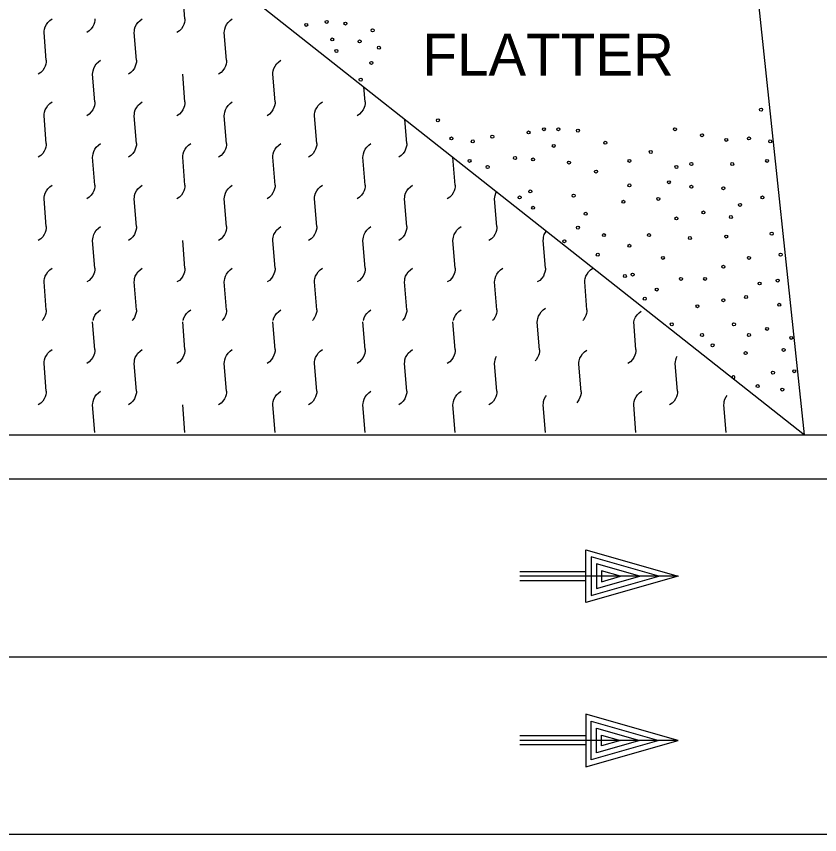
# Model space of a CAD drawing. Extents: x 503 to 668, y 444 to 544.
# Drawn here: x 534.32 to 547.62, y 496.1 to 509.65 of the extents above; entities that cross this region are included whole.
import ezdxf

# ---------------------------------------------------------------- set-up
doc = ezdxf.new("R2010")
doc.units = 0
for name, color, linetype in [('Level 2', 7, 'Continuous'), ('R_PL_PCL_PR', 7, 'Continuous'), ('R_PL_PPED_PR', 7, 'Continuous'), ('R_PL_PSH_PR', 7, 'Continuous')]:
    doc.layers.add(name, color=color, linetype=linetype)

msp = doc.modelspace()

# ---------------------------------------------------------------- linework, layer by layer
at = {"layer": 'Level 2'}
for p, q in [((547.367, 502.718), (546.507, 510.841)), ((537.102, 510.823), (547.367, 502.718)), ((537.112, 509.607), (537.074, 510.065)), ((534.817, 508.918), (534.779, 509.377)), ((536.309, 508.918), (536.271, 509.377)), ((537.8, 508.918), (537.762, 509.377)), ((535.621, 508.23), (535.582, 508.689)), ((537.112, 508.23), (537.074, 508.689)), ((538.604, 508.23), (538.565, 508.689)), ((540.095, 508.23), (540.074, 508.476)), ((534.817, 507.541), (534.779, 508)), ((536.309, 507.541), (536.271, 508)), ((537.8, 507.541), (537.762, 508)), ((539.292, 507.541), (539.254, 508)), ((540.783, 507.541), (540.75, 507.943)), ((535.621, 506.853), (535.582, 507.312)), ((537.112, 506.853), (537.074, 507.312)), ((538.604, 506.853), (538.565, 507.312)), ((540.095, 506.853), (540.057, 507.312)), ((541.586, 506.853), (541.548, 507.312)), ((534.817, 506.165), (534.779, 506.624)), ((536.309, 506.165), (536.271, 506.624)), ((537.8, 506.165), (537.762, 506.624)), ((539.292, 506.165), (539.254, 506.624)), ((540.783, 506.165), (540.745, 506.624)), ((542.275, 506.165), (542.237, 506.624)), ((535.621, 505.476), (535.582, 505.935)), ((537.112, 505.476), (537.074, 505.935)), ((538.604, 505.476), (538.565, 505.935)), ((540.095, 505.476), (540.057, 505.935)), ((541.586, 505.476), (541.548, 505.935)), ((543.078, 505.476), (543.04, 505.935)), ((534.817, 504.788), (534.779, 505.247)), ((536.309, 504.788), (536.271, 505.247)), ((537.8, 504.788), (537.762, 505.247)), ((539.292, 504.788), (539.254, 505.247)), ((540.783, 504.788), (540.745, 505.247)), ((542.275, 504.788), (542.237, 505.247)), ((543.766, 504.788), (543.728, 505.247)), ((535.621, 504.129), (535.582, 504.588)), ((537.112, 504.129), (537.074, 504.588)), ((538.604, 504.129), (538.565, 504.588)), ((540.095, 504.129), (540.057, 504.588)), ((541.586, 504.129), (541.548, 504.588)), ((542.982, 504.124), (542.943, 504.583)), ((544.577, 504.129), (544.539, 504.588)), ((534.817, 503.44), (534.779, 503.899)), ((536.309, 503.44), (536.271, 503.899)), ((537.8, 503.44), (537.762, 503.899)), ((539.292, 503.44), (539.254, 503.899)), ((540.783, 503.44), (540.745, 503.899)), ((542.275, 503.44), (542.237, 503.899)), ((543.667, 503.428), (543.629, 503.887)), ((545.266, 503.44), (545.227, 503.899)), ((535.621, 502.752), (535.582, 503.211)), ((537.112, 502.752), (537.074, 503.211)), ((538.604, 502.752), (538.565, 503.211)), ((540.095, 502.752), (540.057, 503.211)), ((541.586, 502.752), (541.548, 503.211)), ((543.078, 502.752), (543.04, 503.211)), ((544.577, 502.752), (544.539, 503.211)), ((546.069, 502.752), (546.03, 503.211)), ((543.747, 500.446), (542.657, 500.446)), ((545.274, 500.373), (542.657, 500.373)), ((543.747, 500.301), (542.657, 500.301)), ((543.747, 497.729), (542.657, 497.729)), ((545.274, 497.656), (542.657, 497.656)), ((543.747, 497.583), (542.657, 497.583))]:
    msp.add_line(p, q, dxfattribs=at)
for points in [[(534.779, 509.377), (534.783, 509.402), (534.787, 509.434), (534.798, 509.473), (534.819, 509.509), (534.842, 509.546), (534.878, 509.579), (534.913, 509.607)], [(535.621, 509.607), (535.62, 509.577), (535.612, 509.542), (535.601, 509.51), (535.586, 509.476), (535.562, 509.439), (535.529, 509.404), (535.487, 509.377)], [(536.271, 509.377), (536.275, 509.402), (536.279, 509.434), (536.29, 509.473), (536.31, 509.509), (536.333, 509.546), (536.369, 509.579), (536.405, 509.607)], [(537.112, 509.607), (537.112, 509.577), (537.104, 509.542), (537.093, 509.51), (537.078, 509.476), (537.053, 509.439), (537.02, 509.404), (536.978, 509.377)], [(537.762, 509.377), (537.766, 509.402), (537.77, 509.434), (537.781, 509.473), (537.802, 509.509), (537.825, 509.546), (537.86, 509.579), (537.896, 509.607)], [(534.817, 508.918), (534.817, 508.889), (534.809, 508.853), (534.798, 508.822), (534.783, 508.788), (534.759, 508.751), (534.726, 508.715), (534.684, 508.689)], [(535.582, 508.689), (535.586, 508.714), (535.59, 508.745), (535.601, 508.785), (535.622, 508.82), (535.645, 508.857), (535.681, 508.89), (535.716, 508.918)], [(536.309, 508.918), (536.309, 508.889), (536.301, 508.853), (536.29, 508.822), (536.275, 508.788), (536.25, 508.751), (536.217, 508.715), (536.175, 508.689)], [(537.8, 508.918), (537.8, 508.889), (537.792, 508.853), (537.781, 508.822), (537.766, 508.788), (537.741, 508.751), (537.709, 508.715), (537.667, 508.689)], [(538.565, 508.689), (538.569, 508.714), (538.573, 508.745), (538.584, 508.785), (538.605, 508.82), (538.628, 508.857), (538.664, 508.89), (538.699, 508.918)], [(534.779, 508), (534.783, 508.025), (534.787, 508.057), (534.798, 508.097), (534.819, 508.132), (534.842, 508.169), (534.878, 508.202), (534.913, 508.23)], [(535.621, 508.23), (535.62, 508.201), (535.612, 508.165), (535.601, 508.134), (535.586, 508.099), (535.562, 508.063), (535.529, 508.027), (535.487, 508)], [(536.271, 508), (536.275, 508.025), (536.279, 508.057), (536.29, 508.097), (536.31, 508.132), (536.333, 508.169), (536.369, 508.202), (536.405, 508.23)], [(537.112, 508.23), (537.112, 508.201), (537.104, 508.165), (537.093, 508.134), (537.078, 508.099), (537.053, 508.063), (537.02, 508.027), (536.978, 508)], [(537.762, 508), (537.766, 508.025), (537.77, 508.057), (537.781, 508.097), (537.802, 508.132), (537.825, 508.169), (537.86, 508.202), (537.896, 508.23)], [(538.604, 508.23), (538.603, 508.201), (538.595, 508.165), (538.584, 508.134), (538.569, 508.099), (538.545, 508.063), (538.512, 508.027), (538.47, 508)], [(539.254, 508), (539.258, 508.025), (539.262, 508.057), (539.273, 508.097), (539.293, 508.132), (539.316, 508.169), (539.352, 508.202), (539.388, 508.23)], [(540.095, 508.23), (540.095, 508.201), (540.087, 508.165), (540.076, 508.134), (540.061, 508.099), (540.036, 508.063), (540.003, 508.027), (539.961, 508)], [(534.817, 507.541), (534.817, 507.512), (534.809, 507.477), (534.798, 507.445), (534.783, 507.411), (534.759, 507.374), (534.726, 507.339), (534.684, 507.312)], [(535.582, 507.312), (535.586, 507.337), (535.59, 507.368), (535.601, 507.408), (535.622, 507.444), (535.645, 507.481), (535.681, 507.513), (535.716, 507.541)], [(536.309, 507.541), (536.309, 507.512), (536.301, 507.477), (536.29, 507.445), (536.275, 507.411), (536.25, 507.374), (536.217, 507.339), (536.175, 507.312)], [(537.074, 507.312), (537.078, 507.337), (537.082, 507.368), (537.093, 507.408), (537.113, 507.444), (537.137, 507.481), (537.172, 507.513), (537.208, 507.541)], [(537.8, 507.541), (537.8, 507.512), (537.792, 507.477), (537.781, 507.445), (537.766, 507.411), (537.741, 507.374), (537.709, 507.339), (537.667, 507.312)], [(538.565, 507.312), (538.569, 507.337), (538.573, 507.368), (538.584, 507.408), (538.605, 507.444), (538.628, 507.481), (538.664, 507.513), (538.699, 507.541)], [(539.292, 507.541), (539.292, 507.512), (539.284, 507.477), (539.273, 507.445), (539.258, 507.411), (539.233, 507.374), (539.2, 507.339), (539.158, 507.312)], [(540.057, 507.312), (540.061, 507.337), (540.065, 507.368), (540.076, 507.408), (540.096, 507.444), (540.12, 507.481), (540.155, 507.513), (540.191, 507.541)], [(540.783, 507.541), (540.783, 507.512), (540.775, 507.477), (540.764, 507.445), (540.749, 507.411), (540.724, 507.374), (540.692, 507.339), (540.65, 507.312)], [(541.548, 507.312), (541.548, 507.312)], [(534.779, 506.624), (534.783, 506.649), (534.787, 506.68), (534.798, 506.72), (534.819, 506.755), (534.842, 506.792), (534.878, 506.825), (534.913, 506.853)], [(535.621, 506.853), (535.62, 506.824), (535.612, 506.788), (535.601, 506.757), (535.586, 506.723), (535.562, 506.686), (535.529, 506.65), (535.487, 506.624)], [(536.271, 506.624), (536.275, 506.649), (536.279, 506.68), (536.29, 506.72), (536.31, 506.755), (536.333, 506.792), (536.369, 506.825), (536.405, 506.853)], [(537.112, 506.853), (537.112, 506.824), (537.104, 506.788), (537.093, 506.757), (537.078, 506.723), (537.053, 506.686), (537.02, 506.65), (536.978, 506.624)], [(537.762, 506.624), (537.766, 506.649), (537.77, 506.68), (537.781, 506.72), (537.802, 506.755), (537.825, 506.792), (537.86, 506.825), (537.896, 506.853)], [(538.604, 506.853), (538.603, 506.824), (538.595, 506.788), (538.584, 506.757), (538.569, 506.723), (538.545, 506.686), (538.512, 506.65), (538.47, 506.624)], [(539.254, 506.624), (539.258, 506.649), (539.262, 506.68), (539.273, 506.72), (539.293, 506.755), (539.316, 506.792), (539.352, 506.825), (539.388, 506.853)], [(540.095, 506.853), (540.095, 506.824), (540.087, 506.788), (540.076, 506.757), (540.061, 506.723), (540.036, 506.686), (540.003, 506.65), (539.961, 506.624)], [(540.745, 506.624), (540.749, 506.649), (540.753, 506.68), (540.764, 506.72), (540.785, 506.755), (540.808, 506.792), (540.843, 506.825), (540.879, 506.853)], [(541.586, 506.853), (541.586, 506.824), (541.578, 506.788), (541.567, 506.757), (541.552, 506.723), (541.528, 506.686), (541.495, 506.65), (541.453, 506.624)], [(542.237, 506.624), (542.241, 506.649), (542.245, 506.68), (542.256, 506.72), (542.269, 506.743)], [(534.817, 506.165), (534.817, 506.136), (534.809, 506.1), (534.798, 506.069), (534.783, 506.034), (534.759, 505.997), (534.726, 505.962), (534.684, 505.935)], [(535.582, 505.935), (535.586, 505.96), (535.59, 505.992), (535.601, 506.031), (535.622, 506.067), (535.645, 506.104), (535.681, 506.137), (535.716, 506.165)], [(536.309, 506.165), (536.309, 506.136), (536.301, 506.1), (536.29, 506.069), (536.275, 506.034), (536.25, 505.997), (536.217, 505.962), (536.175, 505.935)], [(537.8, 506.165), (537.8, 506.136), (537.792, 506.1), (537.781, 506.069), (537.766, 506.034), (537.741, 505.997), (537.709, 505.962), (537.667, 505.935)], [(538.565, 505.935), (538.569, 505.96), (538.573, 505.992), (538.584, 506.031), (538.605, 506.067), (538.628, 506.104), (538.664, 506.137), (538.699, 506.165)], [(539.292, 506.165), (539.292, 506.136), (539.284, 506.1), (539.273, 506.069), (539.258, 506.034), (539.233, 505.997), (539.2, 505.962), (539.158, 505.935)], [(540.057, 505.935), (540.061, 505.96), (540.065, 505.992), (540.076, 506.031), (540.096, 506.067), (540.12, 506.104), (540.155, 506.137), (540.191, 506.165)], [(540.783, 506.165), (540.783, 506.136), (540.775, 506.1), (540.764, 506.069), (540.749, 506.034), (540.724, 505.997), (540.692, 505.962), (540.65, 505.935)], [(541.548, 505.935), (541.552, 505.96), (541.556, 505.992), (541.567, 506.031), (541.588, 506.067), (541.611, 506.104), (541.647, 506.137), (541.682, 506.165)], [(542.275, 506.165), (542.275, 506.136), (542.267, 506.1), (542.256, 506.069), (542.241, 506.034), (542.216, 505.997), (542.183, 505.962), (542.141, 505.935)], [(543.04, 505.935), (543.044, 505.96), (543.048, 505.992), (543.059, 506.031), (543.079, 506.067), (543.095, 506.092)], [(534.779, 505.247), (534.783, 505.272), (534.787, 505.303), (534.798, 505.343), (534.819, 505.379), (534.842, 505.415), (534.878, 505.448), (534.913, 505.476)], [(535.621, 505.476), (535.62, 505.447), (535.612, 505.412), (535.601, 505.38), (535.586, 505.346), (535.562, 505.309), (535.529, 505.273), (535.487, 505.247)], [(536.271, 505.247), (536.275, 505.272), (536.279, 505.303), (536.29, 505.343), (536.31, 505.379), (536.333, 505.415), (536.369, 505.448), (536.405, 505.476)], [(537.112, 505.476), (537.112, 505.447), (537.104, 505.412), (537.093, 505.38), (537.078, 505.346), (537.053, 505.309), (537.02, 505.273), (536.978, 505.247)], [(537.762, 505.247), (537.766, 505.272), (537.77, 505.303), (537.781, 505.343), (537.802, 505.379), (537.825, 505.415), (537.86, 505.448), (537.896, 505.476)], [(538.604, 505.476), (538.603, 505.447), (538.595, 505.412), (538.584, 505.38), (538.569, 505.346), (538.545, 505.309), (538.512, 505.273), (538.47, 505.247)], [(539.254, 505.247), (539.258, 505.272), (539.262, 505.303), (539.273, 505.343), (539.293, 505.379), (539.316, 505.415), (539.352, 505.448), (539.388, 505.476)], [(540.095, 505.476), (540.095, 505.447), (540.087, 505.412), (540.076, 505.38), (540.061, 505.346), (540.036, 505.309), (540.003, 505.273), (539.961, 505.247)], [(540.745, 505.247), (540.749, 505.272), (540.753, 505.303), (540.764, 505.343), (540.785, 505.379), (540.808, 505.415), (540.843, 505.448), (540.879, 505.476)], [(541.586, 505.476), (541.586, 505.447), (541.578, 505.412), (541.567, 505.38), (541.552, 505.346), (541.528, 505.309), (541.495, 505.273), (541.453, 505.247)], [(542.237, 505.247), (542.241, 505.272), (542.245, 505.303), (542.256, 505.343), (542.276, 505.379), (542.299, 505.415), (542.335, 505.448), (542.371, 505.476)], [(543.078, 505.476), (543.078, 505.447), (543.07, 505.412), (543.059, 505.38), (543.044, 505.346), (543.019, 505.309), (542.986, 505.273), (542.944, 505.247)], [(543.728, 505.247), (543.732, 505.272), (543.736, 505.303), (543.747, 505.343), (543.768, 505.379), (543.791, 505.415), (543.826, 505.448), (543.862, 505.476)], [(534.817, 504.788), (534.817, 504.759), (534.809, 504.723), (534.798, 504.692), (534.783, 504.658), (534.759, 504.621), (534.746, 504.607)], [(535.589, 504.607), (535.59, 504.615), (535.601, 504.655), (535.622, 504.69), (535.645, 504.727), (535.681, 504.76), (535.716, 504.788)], [(536.309, 504.788), (536.309, 504.759), (536.301, 504.723), (536.29, 504.692), (536.275, 504.658), (536.25, 504.621), (536.238, 504.607)], [(537.081, 504.607), (537.082, 504.615), (537.093, 504.655), (537.113, 504.69), (537.137, 504.727), (537.172, 504.76), (537.208, 504.788)], [(537.8, 504.788), (537.8, 504.759), (537.792, 504.723), (537.781, 504.692), (537.766, 504.658), (537.741, 504.621), (537.729, 504.607)], [(538.572, 504.607), (538.573, 504.615), (538.584, 504.655), (538.605, 504.69), (538.628, 504.727), (538.664, 504.76), (538.699, 504.788)], [(539.292, 504.788), (539.292, 504.759), (539.284, 504.723), (539.273, 504.692), (539.258, 504.658), (539.233, 504.621), (539.221, 504.607)], [(540.064, 504.607), (540.065, 504.615), (540.076, 504.655), (540.096, 504.69), (540.12, 504.727), (540.155, 504.76), (540.191, 504.788)], [(540.783, 504.788), (540.783, 504.759), (540.775, 504.723), (540.764, 504.692), (540.749, 504.658), (540.724, 504.621), (540.712, 504.607)], [(541.555, 504.607), (541.556, 504.615), (541.567, 504.655), (541.588, 504.69), (541.611, 504.727), (541.647, 504.76), (541.682, 504.788)], [(542.275, 504.788), (542.275, 504.759), (542.267, 504.723), (542.256, 504.692), (542.241, 504.658), (542.216, 504.621), (542.204, 504.607)], [(542.944, 504.583), (542.947, 504.609), (542.951, 504.64), (542.963, 504.68), (542.983, 504.715), (543.006, 504.752), (543.042, 504.785), (543.078, 504.813)], [(543.766, 504.788), (543.766, 504.759), (543.758, 504.723), (543.747, 504.692), (543.732, 504.658), (543.707, 504.621), (543.695, 504.607)], [(544.538, 504.582), (544.539, 504.59), (544.55, 504.629), (544.571, 504.665), (544.594, 504.702), (544.63, 504.735), (544.665, 504.762)], [(541.548, 504.588), (541.548, 504.588)], [(544.539, 504.588), (544.539, 504.588)], [(534.779, 503.899), (534.783, 503.924), (534.787, 503.956), (534.798, 503.996), (534.819, 504.031), (534.842, 504.068), (534.878, 504.101), (534.913, 504.129)], [(535.621, 504.129), (535.62, 504.1), (535.612, 504.064), (535.601, 504.033), (535.586, 503.998), (535.562, 503.962), (535.529, 503.926), (535.487, 503.899)], [(536.271, 503.899), (536.275, 503.924), (536.279, 503.956), (536.29, 503.996), (536.31, 504.031), (536.333, 504.068), (536.369, 504.101), (536.405, 504.129)], [(537.112, 504.129), (537.112, 504.1), (537.104, 504.064), (537.093, 504.033), (537.078, 503.998), (537.053, 503.962), (537.02, 503.926), (536.978, 503.899)], [(537.762, 503.899), (537.766, 503.924), (537.77, 503.956), (537.781, 503.996), (537.802, 504.031), (537.825, 504.068), (537.86, 504.101), (537.896, 504.129)], [(538.604, 504.129), (538.603, 504.1), (538.595, 504.064), (538.584, 504.033), (538.569, 503.998), (538.545, 503.962), (538.512, 503.926), (538.47, 503.899)], [(539.254, 503.899), (539.258, 503.924), (539.262, 503.956), (539.273, 503.996), (539.293, 504.031), (539.316, 504.068), (539.352, 504.101), (539.388, 504.129)], [(540.095, 504.129), (540.095, 504.1), (540.087, 504.064), (540.076, 504.033), (540.061, 503.998), (540.036, 503.962), (540.003, 503.926), (539.961, 503.899)], [(540.745, 503.899), (540.749, 503.924), (540.753, 503.956), (540.764, 503.996), (540.785, 504.031), (540.808, 504.068), (540.843, 504.101), (540.879, 504.129)], [(541.586, 504.129), (541.586, 504.1), (541.578, 504.064), (541.567, 504.033), (541.552, 503.998), (541.528, 503.962), (541.495, 503.926), (541.453, 503.899)], [(542.982, 504.124), (542.982, 504.095), (542.973, 504.06), (542.963, 504.028), (542.947, 503.994), (542.923, 503.957), (542.91, 503.944)], [(543.629, 503.887), (543.633, 503.912), (543.637, 503.944), (543.648, 503.984), (543.668, 504.019), (543.691, 504.056), (543.727, 504.089), (543.763, 504.117)], [(544.577, 504.129), (544.577, 504.1), (544.569, 504.064), (544.558, 504.033), (544.543, 503.998), (544.518, 503.962), (544.485, 503.926), (544.444, 503.899)], [(542.237, 503.899), (542.241, 503.924), (542.245, 503.956), (542.256, 503.996), (542.269, 504.019)], [(545.227, 503.899), (545.231, 503.924), (545.235, 503.956), (545.246, 503.996), (545.26, 504.019)], [(534.817, 503.44), (534.817, 503.411), (534.809, 503.376), (534.798, 503.344), (534.783, 503.31), (534.759, 503.273), (534.726, 503.238), (534.684, 503.211)], [(535.582, 503.211), (535.586, 503.236), (535.59, 503.267), (535.601, 503.307), (535.622, 503.343), (535.645, 503.38), (535.681, 503.412), (535.716, 503.44)], [(536.309, 503.44), (536.309, 503.411), (536.301, 503.376), (536.29, 503.344), (536.275, 503.31), (536.25, 503.273), (536.217, 503.238), (536.175, 503.211)], [(537.8, 503.44), (537.8, 503.411), (537.792, 503.376), (537.781, 503.344), (537.766, 503.31), (537.741, 503.273), (537.709, 503.238), (537.667, 503.211)], [(538.565, 503.211), (538.569, 503.236), (538.573, 503.267), (538.584, 503.307), (538.605, 503.343), (538.628, 503.38), (538.664, 503.412), (538.699, 503.44)], [(539.292, 503.44), (539.292, 503.411), (539.284, 503.376), (539.273, 503.344), (539.258, 503.31), (539.233, 503.273), (539.2, 503.238), (539.158, 503.211)], [(540.057, 503.211), (540.061, 503.236), (540.065, 503.267), (540.076, 503.307), (540.096, 503.343), (540.12, 503.38), (540.155, 503.412), (540.191, 503.44)], [(540.783, 503.44), (540.783, 503.411), (540.775, 503.376), (540.764, 503.344), (540.749, 503.31), (540.724, 503.273), (540.692, 503.238), (540.65, 503.211)], [(541.548, 503.211), (541.552, 503.236), (541.556, 503.267), (541.567, 503.307), (541.588, 503.343), (541.611, 503.38), (541.647, 503.412), (541.682, 503.44)], [(542.275, 503.44), (542.275, 503.411), (542.267, 503.376), (542.256, 503.344), (542.241, 503.31), (542.216, 503.273), (542.183, 503.238), (542.141, 503.211)], [(543.667, 503.428), (543.667, 503.399), (543.659, 503.364), (543.648, 503.332), (543.633, 503.298), (543.608, 503.261), (543.596, 503.248)], [(544.539, 503.211), (544.543, 503.236), (544.547, 503.267), (544.558, 503.307), (544.579, 503.343), (544.602, 503.38), (544.637, 503.412), (544.673, 503.44)], [(545.266, 503.44), (545.265, 503.411), (545.257, 503.376), (545.246, 503.344), (545.231, 503.31), (545.207, 503.273), (545.174, 503.238), (545.132, 503.211)], [(543.04, 503.211), (543.044, 503.236), (543.048, 503.267), (543.059, 503.307), (543.079, 503.343), (543.095, 503.367)], [(546.031, 503.211), (546.034, 503.236), (546.038, 503.267), (546.049, 503.307), (546.07, 503.343), (546.085, 503.367)]]:
    msp.add_lwpolyline(points, dxfattribs=at)
for points in [[(543.747, 499.937), (543.747, 500.809), (545.274, 500.373)], [(543.835, 500.053), (544.956, 500.373), (543.835, 500.694)], [(543.922, 500.169), (544.639, 500.373), (543.922, 500.578)], [(544.009, 500.284), (544.321, 500.373), (544.009, 500.463)], [(543.747, 498.092), (543.747, 497.22), (545.274, 497.656)], [(543.835, 497.976), (544.956, 497.656), (543.835, 497.335)], [(543.922, 497.861), (544.639, 497.656), (543.922, 497.451)], [(544.009, 497.745), (544.321, 497.656), (544.009, 497.567)]]:
    msp.add_lwpolyline(points, close=True, dxfattribs=at)
for centre in [(539.119, 509.504), (539.458, 509.554), (539.769, 509.526), (540.218, 509.415), (539.55, 509.264), (540.003, 509.23), (539.62, 509.073), (540.321, 509.127), (540.197, 508.875), (540.021, 508.598), (546.647, 508.101), (541.298, 507.924), (542.799, 507.724), (543.052, 507.777), (543.292, 507.777), (543.616, 507.753), (545.222, 507.777), (541.522, 507.624), (541.875, 507.576), (542.199, 507.653), (545.67, 507.677), (546.07, 507.6), (546.447, 507.624), (546.799, 507.576), (543.216, 507.5), (544.069, 507.553), (542.575, 507.3), (544.822, 507.4), (541.822, 507.252), (542.122, 507.152), (542.875, 507.276), (543.468, 507.224), (544.469, 507.252), (545.246, 507.152), (545.494, 507.2), (546.17, 507.2), (546.747, 507.252), (543.916, 507.076), (545.122, 506.9), (542.828, 506.747), (544.469, 506.847), (545.494, 506.824), (546.023, 506.8), (542.651, 506.647), (543.545, 506.676), (544.946, 506.623), (546.671, 506.647), (542.875, 506.476), (544.369, 506.576), (546.299, 506.523), (543.745, 506.376), (545.694, 506.399), (545.246, 506.299), (546.147, 506.323), (543.616, 506.147), (544.045, 506.023), (544.793, 506.023), (545.47, 505.975), (546.07, 505.999), (546.823, 506.047), (543.392, 505.923), (544.469, 505.847), (543.945, 505.699), (546.971, 505.699), (545.022, 505.647), (546.447, 505.647), (546.023, 505.499), (544.393, 505.346), (544.522, 505.37), (545.322, 505.299), (545.722, 505.299), (546.923, 505.27), (544.922, 505.122), (546.623, 505.222), (546.399, 504.998), (544.722, 504.97), (546.023, 504.946), (546.947, 504.87), (545.594, 504.846), (545.17, 504.546), (546.199, 504.546), (546.747, 504.47), (545.67, 504.369), (546.447, 504.369), (547.147, 504.322), (545.844, 504.199), (546.392, 504.07), (547.021, 504.123), (547.197, 503.77), (546.844, 503.746), (546.592, 503.522), (546.999, 503.466)]:
    msp.add_circle(centre, 0.0248, dxfattribs=at)
msp.add_arc((546.192, 503.67), 0.0248, 274.6002, 188.8195, dxfattribs=at)
at = {"layer": 'R_PL_PCL_PR'}
msp.add_line((516.651, 499.039), (647.982, 499.039), dxfattribs=at)
at = {"layer": 'R_PL_PPED_PR'}
for p, q in [((647.982, 501.983), (516.651, 501.983)), ((647.982, 496.096), (516.651, 496.096))]:
    msp.add_line(p, q, dxfattribs=at)
at = {"layer": 'R_PL_PSH_PR'}
msp.add_line((516.651, 502.718), (647.982, 502.718), dxfattribs=at)

# ---------------------------------------------------------------- texts
at = {"layer": 'Level 2'}
msp.add_text('FLATTER', height=0.7, dxfattribs=at).set_placement((541.043, 508.661))

doc.saveas('drawing.dxf')
